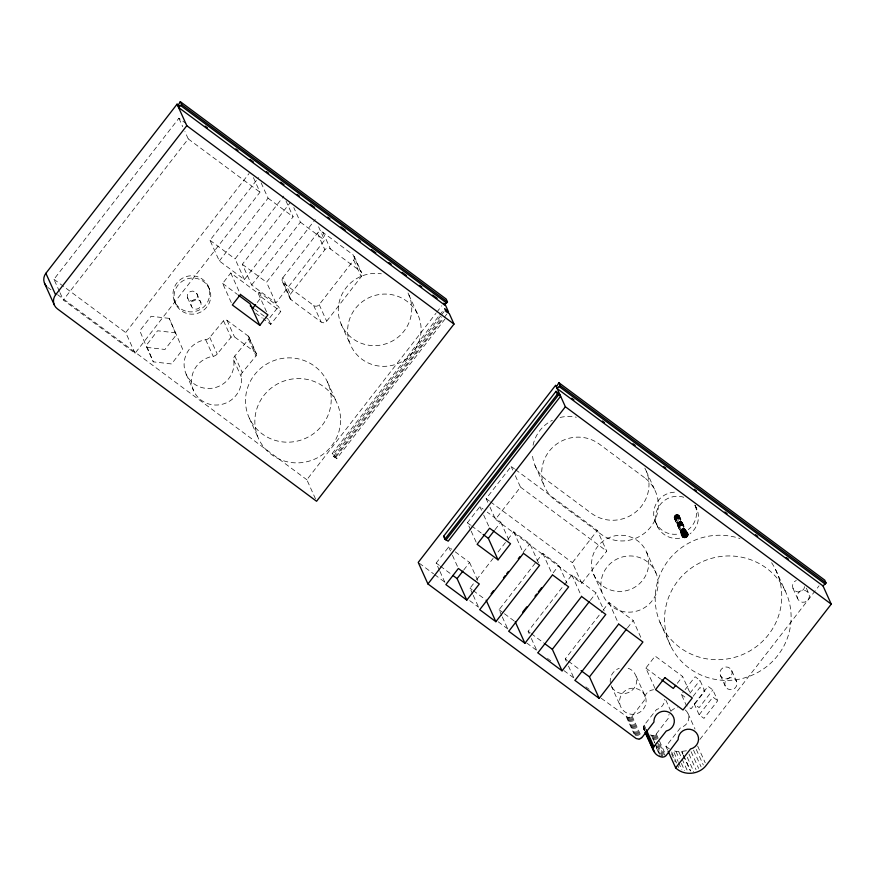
<?xml version="1.0" encoding="UTF-8"?>
<svg xmlns="http://www.w3.org/2000/svg" width="875" height="875" viewBox="0 0 875 875"><rect width="100%" height="100%" fill="white"/><g stroke="black" fill="none" stroke-linecap="round" stroke-linejoin="round"><path stroke-width="0.66" stroke-dasharray="4.38 3.28" d="M644.055 729.98L643.409 727.07L644.219 725.134L656.556 709.483A10.248 9.997 -24.3 0 0 664.617 699.289M674.188 517.333C681.341 506.745 680.75 528.095 674.188 517.333L681.472 533.477M59.456 291.463L53.955 279.289L178.905 118.223L185.959 123.462M253.4 177.57L259.995 192.183L135.056 353.259L63.306 299.994L188.245 138.917L184.942 131.611M135.056 353.259L125.705 332.566L249.091 173.502M285.994 200.966L293.136 216.792L244.409 279.606L219.341 260.991L209.989 240.297L258.727 177.483M219.341 260.991L268.067 198.177L260.925 182.35M244.409 279.606L235.069 258.913L283.795 196.098M231.284 302.586L222.644 283.456L230.759 272.978L258.213 293.355L267.389 313.698M318.577 226.767L324.614 240.166L275.887 302.98L251.672 284.998L242.331 264.305L290.227 202.562M251.672 284.998L300.398 222.184L293.803 207.572M275.887 302.98L266.547 282.286L315.273 219.472M258.213 293.355L259.142 292.152L278.523 306.534L280.766 311.5L270.769 324.384L263.233 318.795M257.206 302.509L261.384 297.117L259.142 292.152M282.877 277.692L317.384 233.198A3.97 3.872 -24.3 0 1 322.941 232.4L353.008 254.723L360.478 271.283A3.97 3.872 -24.3 0 1 361.189 276.73L326.67 321.223A3.97 3.872 -24.3 0 1 321.125 322.022L291.058 299.698L283.577 283.139A3.97 3.872 -24.3 0 1 282.877 277.692L290.347 294.252A3.97 3.872 -24.3 0 0 291.058 299.698M270.769 324.384L268.527 319.419L278.523 306.534M290.347 294.252L324.866 249.758A3.97 3.872 -24.3 0 1 330.411 248.959L360.478 271.283M283.577 283.139L313.644 305.462A3.97 3.872 -24.3 0 0 319.2 304.664L353.708 260.17A3.97 3.872 -24.3 0 0 353.008 254.723M315.492 498.87L306.852 479.741L435.958 313.305M436.8 312.222L441.788 305.78M445.091 318.927L336.809 458.522L333.495 456.488L332.183 453.567L438.802 316.116M439.633 315.044L442.969 310.745M336.809 458.522L333.298 454.398L440.748 315.875M441.58 314.803L444.084 311.577M333.495 456.488L441.788 316.892M334.611 457.319L442.072 318.795M336.066 456.87L443.516 318.347M444.347 317.275L446.841 314.048M439.414 570.238L436.177 563.062L448.667 546.952L451.806 549.281M470.652 529.966L467.403 522.791L479.905 506.68L483.044 509.009M487.802 502.283L486.15 498.63L511.142 466.419L514.413 468.847M515.506 469.656L597.362 530.436L606.714 551.13L581.722 583.341L495.491 519.323L520.483 487.113L514.981 474.939M463.75 569.997L469.58 562.483L452.845 550.058M494.988 529.725L500.817 522.211L487.222 512.116M472.697 594.158L470.006 588.175L475.781 580.727M476.602 579.666L493.106 558.392M498.061 552.016L507.128 540.312M507.959 539.252L513.734 531.803L529.878 543.791L539.055 564.112M523.272 552.3L529.878 543.791M501.758 615.727L499.067 609.755L536.189 561.881M537.02 560.82L542.795 553.372L558.939 565.359L567.033 583.297M553.164 572.808L558.939 565.359M581.722 583.341L572.381 562.647L597.362 530.436M529.2 633.719L528.128 631.323L571.856 574.952L596.072 592.933L604.166 610.87M590.297 600.381L596.072 592.933M566.333 661.281L565.25 658.897L602.383 611.023M603.214 609.962L608.989 602.514L633.205 620.495L641.298 638.433M627.43 627.944L633.205 620.495M655.025 688.406L645.848 668.084L655.156 656.086L682.609 676.462L690.703 694.389M601.191 698.261L628.337 717.741L632.111 716.144L644.241 700.514L644.262 698.863A10.248 9.997 -24.3 0 1 653.538 689.719M677.283 683.309L682.609 676.462M685.114 689.62L695.111 676.736L699.956 680.323L704.812 691.086L691.075 708.805L686.23 705.217L681.373 694.455L683.616 691.556M654.762 742.634L651.525 735.459L650.606 734.945L652.553 735.722L655.572 734.88L668.423 718.102A10.248 9.997 -24.3 0 1 669.058 714.383M689.959 693.219L699.956 680.323M693.153 696.281L699.967 687.498L704.812 691.086M694.28 704.036L708.028 686.317L712.873 689.916L717.73 700.678L703.992 718.397L699.147 714.798L694.28 704.036L699.125 707.634L712.873 689.916M667.559 749.93L665.941 746.342L680.772 727.453A10.248 9.997 -24.3 0 0 684.95 709.691M699.147 714.798L712.884 697.08L717.73 700.678M699.923 739.408L819.033 585.856M248.161 336.033A2.384 2.319 -24.3 0 1 248.533 339.358L234.795 356.016A5.162 5.031 -24.3 0 0 233.68 359.986L233.855 361.167A25.047 24.423 -24.3 0 1 212.253 388.216A25.047 24.423 -24.3 0 1 184.428 368.441A25.047 24.423 -24.3 0 1 204.083 340.014L205.702 339.752A6.508 6.355 -24.3 0 0 209.759 337.422L223.519 320.786A2.537 2.472 -24.3 0 1 227.019 320.337L248.161 336.033L255.631 352.592A2.384 2.319 -24.3 0 1 256.014 355.906L242.266 372.564A5.162 5.031 -24.3 0 0 241.15 376.545L241.336 377.727A25.047 24.423 -24.3 0 1 219.734 404.775A25.047 24.423 -24.3 0 1 191.898 385A25.047 24.423 -24.3 0 1 211.553 356.573L213.183 356.3A6.508 6.355 -24.3 0 0 217.23 353.981L231 337.345A2.537 2.472 -24.3 0 1 234.489 336.897L255.631 352.592M686.448 750.772L678.847 751.822L673.214 750.728L678.07 761.491M169.258 318.369L151.058 316.28L139.814 330.772L146.77 347.364L153.311 361.856L171.522 363.945L182.766 349.453L169.258 318.369L176.225 334.961L164.981 349.464L146.77 347.364M175.798 332.861L157.598 330.772L146.355 345.264L153.311 361.856M188.245 138.917L259.995 192.183M268.067 198.177L293.136 216.792M300.398 222.184L324.614 240.166M209.989 240.297L235.069 258.913M242.331 264.305L266.547 282.286M520.483 487.113L606.714 551.13M261.384 297.117L280.766 311.5M222.644 283.456L237.42 294.427M254.527 309.028L264.217 316.225M265.3 317.023L268.527 319.419M255.697 313.195L262.161 317.997M486.15 498.63L489.42 501.058M490.514 501.867L572.381 562.647M467.403 522.791L470.542 525.12M471.592 525.897L482.048 533.663M645.848 668.084L660.625 679.055M681.373 694.455L686.208 698.042M332.183 453.567L333.298 454.398M53.955 279.289L125.705 332.566M436.177 563.062L439.305 565.392M440.355 566.169L451.861 574.7M470.006 588.175L472.15 589.772M473.233 590.57L485.067 599.364M499.067 609.755L503.366 612.948M504.448 613.747L515.211 621.742M528.128 631.323L530.228 632.887M531.278 633.675L543.922 643.048M565.25 658.897L567.361 660.461M568.411 661.237L579.994 669.834M47.709 287.35L50.991 289.778M57.553 294.656L306.852 479.741M419.311 563.238L433.552 573.803M434.645 574.623L445.605 582.75M469.711 600.655L478.472 607.163M498.192 621.797L508.058 629.125M526.684 642.95L536.539 650.267M547.498 658.405L550.791 660.844M563.938 670.6L573.792 677.928M585.845 686.875L589.137 689.314M665.941 746.342L669.353 748.869M644.952 730.756L643.672 729.127M611.942 687.192L612.861 688.548A13.322 12.994 -24.3 0 0 635.764 675.369L634.134 672.558A13.322 12.994 -24.3 0 0 625.822 667.669M645.116 696.073L643.475 693.252A13.322 12.994 -24.3 0 0 619.653 700.022L619.566 701.663A13.322 12.994 -24.3 0 0 621.294 707.897L622.202 709.253A13.322 12.994 -24.3 0 0 645.116 696.073L635.764 675.369M806.367 588.142L808.959 593.895A6.147 5.994 -24.3 0 1 802.473 602.262A6.147 5.994 -24.3 0 1 798.448 592.681A6.147 5.994 -24.3 0 1 808.959 593.895M792.947 588.317L797.628 598.664M775.491 569.417L786.45 593.655A63.547 61.972 -24.3 0 1 719.152 679.984A63.547 61.972 -24.3 0 1 677.873 580.902A63.547 61.972 -24.3 0 1 786.45 593.655M695.144 505.356L697.156 509.83M679.098 515.495L687.345 533.455M678.847 515.255L686.7 532.645M678.573 515.047L686.416 532.438M678.267 514.883L686.109 532.262M677.939 514.752L685.792 532.131M679.569 518.416L685.18 530.83M677.6 514.664L685.453 532.044M677.25 514.609L685.103 532M676.9 514.609L684.753 531.989M676.55 514.653L684.403 532.033M676.2 514.73L684.053 532.12M675.872 514.85L683.725 532.241M675.555 515.014L683.408 532.405M675.27 515.222L683.112 532.602M675.008 515.452L682.85 532.842M674.767 515.714L682.62 533.105M676.725 520.122L681.22 530.064M674.57 516.009L682.423 533.4M674.406 516.327L682.259 533.706M674.297 516.655L682.139 534.034M674.22 516.994L682.062 534.373M674.198 517.683L681.636 534.505M674.494 518.667L680.094 531.092M646.33 471.209L655.681 491.903M731.697 670.556A6.147 5.994 -24.3 0 1 725.211 678.934A6.147 5.994 -24.3 0 1 721.186 669.353A6.147 5.994 -24.3 0 1 731.697 670.556L736.564 681.319A6.147 5.994 -24.3 0 1 730.067 689.697A6.147 5.994 -24.3 0 1 726.053 680.116A6.147 5.994 -24.3 0 1 736.564 681.319M674.428 492.177A21.525 20.989 -24.3 0 0 653.942 510.344L653.702 512.991A21.525 20.989 -24.3 0 0 654.959 520.767L657.902 527.308A21.525 20.989 -24.3 0 0 680.367 538.125M720.366 675.336L725.222 686.098M646.745 552.541A28.7 27.989 -24.3 0 1 615.967 591.237A28.7 27.989 -24.3 0 1 597.778 546.306A28.7 27.989 -24.3 0 1 646.745 552.541L656.086 573.234A28.7 27.989 -24.3 0 1 625.319 611.931A28.7 27.989 -24.3 0 1 607.119 567A28.7 27.989 -24.3 0 1 656.086 573.234M659.859 622.016L670.808 646.253M688.034 713.606L695.002 729.039M697.67 746.102L705.228 762.836M696.281 749.448L703.303 764.991M693.536 750.127L701.094 766.872M691.086 751.68L698.644 768.425M665.842 700.098L670.786 711.058M688.997 754.086L696.008 769.628M687.291 757.312L693.777 771.663M681.942 751.745L683.025 754.141M683.561 755.333L690.583 770.875M681.734 751.778L682.817 754.173M683.353 755.366L690.375 770.908M678.847 751.822L681.548 757.805M682.084 758.997L687.487 770.962M608.989 602.514L618.702 624.039M675.981 751.472L679.23 758.647M681.384 763.438L684.622 770.612M593.589 574.186L602.93 594.88M678.606 762.694L681.855 769.869M671.661 752.008L678.683 767.55M671.519 753.659L675.292 762.027M535.008 465.489L544.348 486.194M656.327 734.125L666.05 755.65M655.572 734.88L657.595 739.364M659.794 744.231L665.295 756.405M654.653 735.416L657.77 742.339M658.317 743.553L664.366 756.941M653.614 735.7L657.289 743.848M657.847 745.062L663.337 757.225M652.553 735.722L655.134 741.431M657.333 746.298L662.266 757.247M655.298 743.827L659.619 753.397M656.469 747.95L660.319 756.47M644.219 725.134L645.695 728.394M643.683 726.053L645.159 729.312M643.409 727.07L644.886 730.341M643.398 728.12L643.781 728.962M571.856 574.952L581.569 596.477M632.111 716.144L641.834 737.669M631.356 716.898L641.08 738.423M630.427 717.434L640.15 738.959M629.398 717.719L639.122 739.244M628.337 717.741L637.503 738.052M627.309 717.478L635.95 736.619M626.391 716.975L633.948 733.709M611.22 685.738L620.561 706.431M511.142 466.419L512.783 470.072M542.795 553.372L552.508 574.897M408.964 295.05L418.316 315.744A36.903 35.984 -24.3 0 1 379.575 366.122A36.903 35.984 -24.3 0 1 355.206 308.755A36.903 35.984 -24.3 0 1 418.316 315.744M513.734 531.803L523.447 553.328M568.498 666.072L574.973 680.422M500.817 522.211L508.911 540.148M490 507.15L495.491 519.323M479.905 506.68L481.523 510.267M483.678 515.058L489.617 528.205M531.366 638.498L537.841 652.848M354.244 256.309L361.725 272.858M353.708 260.17L361.189 276.73M471.188 531.158L477.127 544.316M502.305 616.93L508.78 631.28M322.941 232.4L330.411 248.959M469.58 562.483L477.684 580.42M317.384 233.198L324.866 249.758M473.244 595.35L479.719 609.7M448.667 546.952L451.905 554.127M452.452 555.319L458.391 568.477M341.075 323.98L350.416 344.673M439.95 571.43L445.353 583.384M319.2 304.664L326.67 321.223M313.644 305.462L321.125 322.022M282.341 281.564L289.822 298.123M327.37 381.817L336.722 402.511M178.905 118.223L182.744 126.744M230.759 272.978L240.483 294.503M248.916 337.006L256.386 353.555M248.533 339.358L256.014 355.906M227.019 320.337L234.489 336.897M207.725 285.316L209.672 289.658A18.452 17.992 -24.3 0 1 189.153 313.961A18.452 17.992 -24.3 0 1 178.347 284.725A18.452 17.992 -24.3 0 1 209.672 289.658M223.519 320.786L231 337.345M234.795 356.016L242.266 372.564M233.68 359.986L241.15 376.545M196.755 293.42L200.933 302.684A5.13 4.998 -24.3 0 1 194.83 309.083A5.13 4.998 -24.3 0 1 192.347 300.781A5.13 4.998 -24.3 0 1 200.933 302.684M249.364 418.25L258.705 438.944M209.759 337.422L217.23 353.981M187.491 297.609L191.68 306.873M205.702 339.752L213.183 356.3M174.081 300.3L176.028 304.631M186.145 374.139L193.616 390.698M60.003 292.688L63.306 299.994M654.959 520.767L656.031 523.173A21.525 20.989 -24.3 0 0 678.497 533.98M657.902 527.308L656.83 524.902A21.525 20.989 -24.3 0 1 655.561 517.125L655.812 514.489A21.525 20.989 -24.3 0 1 684.228 497.394M651.525 735.459L654.631 742.875M655.145 744.111L659.291 753.998M804.694 586.633A6.147 5.994 -24.3 0 1 794.872 590.767A6.147 5.994 -24.3 0 1 796.305 580.398M610.356 682.598A13.322 12.994 -24.3 0 1 610.225 680.969L610.312 679.328A13.322 12.994 -24.3 0 1 619.237 668.27M771.597 562.68A63.547 61.972 -24.3 0 1 735.208 657.191A63.547 61.972 -24.3 0 1 655.244 596.192A63.547 61.972 -24.3 0 1 739.998 538.562M694.706 505.17A21.525 20.989 -24.3 0 1 690.145 533.761M671.027 711.123A10.248 9.997 -24.3 0 1 677.753 707.7M695.286 505.695A21.525 20.989 -24.3 0 1 688.275 529.627M644.853 468.114A35.875 34.978 -24.3 0 1 636.278 511.58A35.875 34.978 -24.3 0 1 591.413 513.319L546.197 479.752A35.875 34.978 -24.3 0 1 532.361 453.239M533.061 445.222A35.875 34.978 -24.3 0 1 552.398 420.284M560.098 417.473A35.875 34.978 -24.3 0 1 576.33 417.233M408.013 293.005A36.903 35.984 -24.3 0 1 383.972 344.389A36.903 35.984 -24.3 0 1 338.297 311.522A36.903 35.984 -24.3 0 1 381.336 273.798M331.231 399.733L331.122 402.391A43.05 41.978 -24.3 0 1 303.669 439.119L301.131 440.037A43.05 41.978 -24.3 0 1 246.334 409.084A43.05 41.978 -24.3 0 1 284.397 358.127A43.05 41.978 -24.3 0 1 331.231 399.733M340.583 420.438L340.462 423.084A43.05 41.978 -24.3 0 1 313.02 459.823L310.472 460.731A43.05 41.978 -24.3 0 1 255.675 429.778A43.05 41.978 -24.3 0 1 293.738 378.82A43.05 41.978 -24.3 0 1 340.583 420.438M644.481 477.641L599.277 444.073A35.875 34.978 -24.3 0 0 549.161 451.292A35.875 34.978 -24.3 0 0 555.548 500.456L600.753 534.013A35.875 34.978 -24.3 0 0 650.869 526.805A35.875 34.978 -24.3 0 0 644.481 477.641M188.125 311.675A18.452 17.992 -24.3 0 0 208.644 287.372A18.452 17.992 -24.3 0 0 177.319 282.45A18.452 17.992 -24.3 0 0 188.125 311.675M191.177 301.011A5.13 4.998 -24.3 0 0 197.291 294.613A5.13 4.998 -24.3 0 0 188.705 292.709A5.13 4.998 -24.3 0 0 191.177 301.011"/><path stroke-width="1.31" d="M831.25 604.155L565.37 406.766L555.658 385.241L418.217 562.417L427.93 583.942L636.103 738.5L639.122 739.244L641.834 737.669L653.964 722.039L653.975 720.387A10.248 9.997 -24.3 0 1 664.114 711.189A10.248 9.997 -24.3 0 1 674.286 719.972A10.248 9.997 -24.3 0 1 666.269 731.008L653.942 746.659C650.377 752.15 661.741 760.452 666.05 755.65L678.147 739.627A10.248 9.997 -24.3 0 1 687.477 729.225A10.248 9.997 -24.3 0 1 698.447 737.538A10.248 9.997 -24.3 0 1 690.495 748.978L675.653 767.867C684.152 776.158 699.289 774.714 706.311 765.231L831.25 604.155L823.014 585.922L557.134 388.533L560.175 385.613L558.873 382.714L556.402 386.892M687.619 535.128C688.319 531.355 681.986 530.95 682.03 534.723C682.566 540.684 691.797 535.686 685.934 531.409M177.822 105.831L180.294 101.653L446.173 299.042L447.475 301.941L444.434 304.861L178.566 107.461L181.595 104.541L180.294 101.653M46.714 286.497A10.248 9.997 -24.3 0 1 45.883 273.295L177.078 104.169L179.266 105.798M444.817 303.734L448.514 311.905L444.631 308.602L445.944 311.522L449.258 313.556L454.005 324.089L316.575 501.266L57.433 308.875A10.248 9.997 -24.3 0 1 55.606 294.82L186.791 125.694L177.078 104.169M252.328 308.798L255.577 304.609M259.809 325.358L267.925 314.88L240.483 294.503L232.356 304.981L259.809 325.358L250.086 303.833L238.47 295.203M556.03 391.322L557.342 394.209L560.612 396.222L448.164 541.188L444.894 539.175L443.581 536.288L556.03 391.322L559.88 394.592M444.894 539.175L557.342 394.209M445.998 539.995L558.447 395.03M427.93 583.942L565.37 406.766M466.802 600.108L445.889 584.587L458.391 568.477L479.303 584.008L466.802 600.108L457.089 578.583L462.919 571.069M498.039 559.847L477.127 544.316L489.617 528.205L510.541 543.736L498.039 559.847L488.327 538.322L494.156 530.797M491.094 593.775L493.577 590.592M503.475 577.828L505.127 575.695M506.778 573.573L508.43 571.441M518.328 558.677L519.98 556.555M495.863 621.688L539.591 565.316L523.447 553.328L479.719 609.7L495.863 621.688L486.15 600.163M522.637 612.161L526.761 606.845M535.008 596.214L536.659 594.081M538.311 591.959L541.614 587.705M524.923 643.267L568.652 586.884L552.508 574.897L508.78 631.28L524.923 643.267L515.211 621.742M562.056 670.83L537.841 652.848L581.569 596.477L605.784 614.458L562.056 670.83L552.344 649.305L589.466 601.442M599.189 698.403L574.973 680.422L618.702 624.039L642.917 642.02L599.189 698.403L589.477 676.878L626.598 629.005M675.686 685.377L673.302 688.461L661.686 679.831M823.014 585.922L826.055 583.002L824.753 580.114L558.873 382.714M181.595 104.541L447.475 301.941M560.175 385.613L826.055 583.002M180.742 105.645L446.622 303.034M559.322 386.706L825.202 584.106M205.177 126.131L207.364 127.761M235.812 148.881L238 150.511M250.031 159.447L253.323 161.875M266.448 171.631L268.636 173.25M280.678 182.186L283.959 184.625M297.084 194.37L299.272 196M310.22 204.116L314.595 207.364M327.72 217.12L329.908 218.739M340.856 226.866L345.231 230.114M358.356 239.859L360.544 241.489M371.492 249.616L375.867 252.864M388.992 262.609L391.18 264.228M402.128 272.355L406.503 275.603M419.628 285.348L421.816 286.978M432.764 295.105L437.139 298.353M571.714 398.267L573.902 399.897M602.35 421.017L604.538 422.636M632.986 443.756L635.184 445.386M663.622 466.506L665.82 468.125M694.258 489.245L696.456 490.875M724.905 511.995L727.092 513.614M755.541 534.734L757.728 536.364M786.177 557.484L788.364 559.114M186.791 125.694L454.005 324.089M250.228 305.834L253.455 308.23M483.098 534.439L488.327 538.322M443.581 536.288L444.686 537.108M452.9 575.477L457.089 578.583M544.972 643.836L552.344 649.305M581.044 670.622L589.477 676.878M686.514 531.956L687.641 534.439M685.967 531.059L687.652 534.789M685.858 531.748L687.542 535.467M685.738 532.077L687.422 535.795M685.016 531.147L687.258 536.113M684.819 531.431L687.061 536.408M684.589 531.705L686.831 536.67M684.327 531.934L686.569 536.9M684.031 532.131L686.273 537.108M683.156 531.059L685.956 537.272M682.828 531.18L685.628 537.392M683.036 532.503L685.289 537.469M682.686 532.547L684.928 537.513M682.336 532.547L684.578 537.513M681.986 532.492L684.228 537.458M682.216 533.652L683.889 537.37M681.888 533.52L683.572 537.239M682.139 534.581L683.266 537.075M681.866 534.384L682.981 536.867M681.395 533.87L682.741 536.627M681.22 533.575L682.336 536.058M668.095 751.122L675.653 767.867M646.242 729.619L653.942 746.659M646.253 731.752L653.406 747.578M645.433 731.555L653.122 748.595M645.28 732.419L654.675 752.281M645.159 732.408L653.395 750.652M443.702 303.22L444.434 304.861M45.883 273.295L55.606 294.82M44.516 283.27L54.228 304.795M664.88 677.6L655.572 689.609L683.014 709.986L692.322 697.977L664.88 677.6"/></g></svg>
